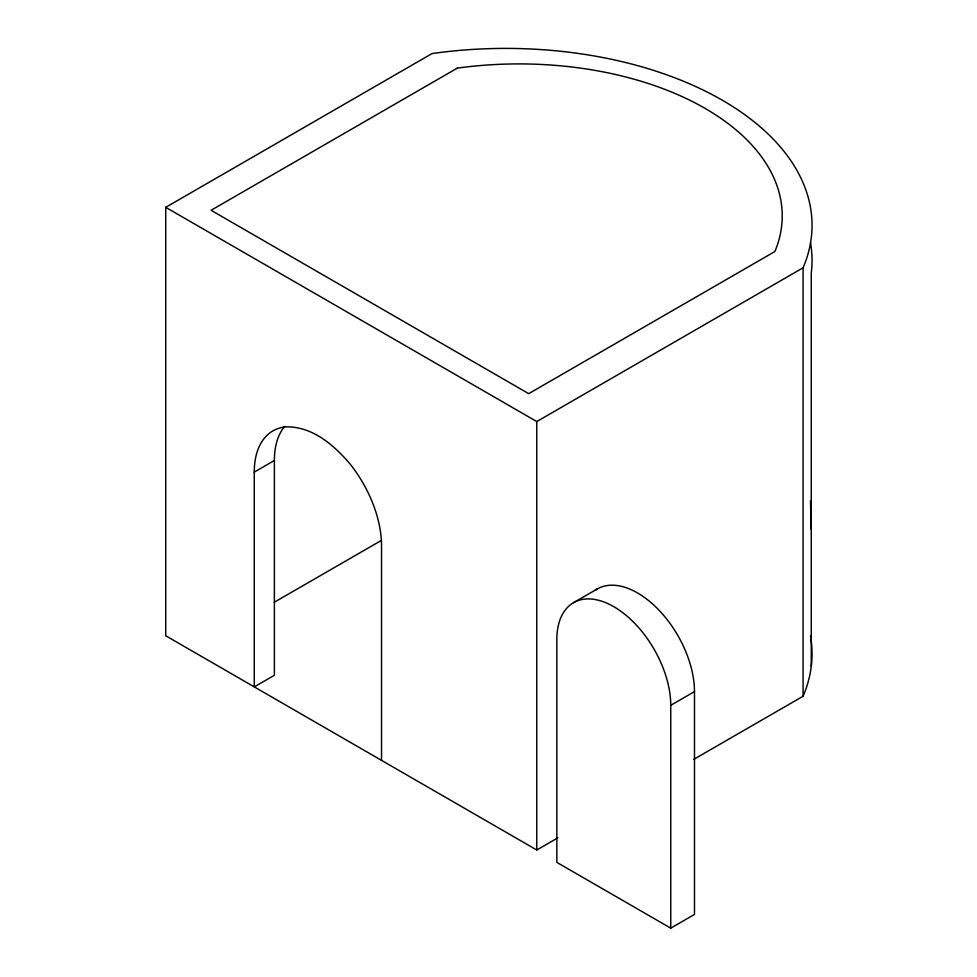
<?xml version="1.0" encoding="UTF-8"?>
<svg xmlns="http://www.w3.org/2000/svg" width="977" height="977" viewBox="0 0 977 977"><rect width="100%" height="100%" fill="white"/><g stroke="black" fill="none" stroke-linecap="round" stroke-linejoin="round"><path stroke-width="1.47" d="M557.867 837.814L536.776 850.002L165.736 635.771L165.736 207.332L432.029 53.576A306.424 176.91 0 0 1 803.082 267.796L803.082 696.247L693.658 759.422M274.378 460.485L274.378 675.278L254.264 686.892L254.264 472.099L274.378 460.485A89.994 51.952 60 0 1 284.637 426.412M165.736 207.332L536.776 421.551L803.082 267.796M274.281 602.247L380.92 540.684M573.523 602.675L597.265 588.96M694.488 691.606L694.488 914.435L670.747 928.15L670.747 705.309L694.488 691.606A80.541 46.505 60 0 0 657.802 608.952A80.541 46.505 60 0 0 595.005 590.426M670.747 928.15L556.841 862.386L556.841 639.544A80.541 46.505 60 0 1 613.788 606.668A80.541 46.505 60 0 1 670.747 705.309M810.507 500.688L811.264 529.681M811.264 666.351L811.264 273.071A306.424 176.91 0 0 0 810.507 242.797M536.776 421.551L536.776 850.002M381.531 760.362L381.531 545.581A89.994 51.952 60 0 0 349.717 463.574C333.633 444.743 312.261 426.424 286.078 426.839A89.994 51.952 60 0 0 254.264 472.099M810.507 636.076A306.424 176.91 0 0 1 803.082 696.247M457.273 68.146L211.081 210.287L528.704 393.658L774.883 251.529A263.228 151.972 0 0 0 457.273 68.146"/></g></svg>
